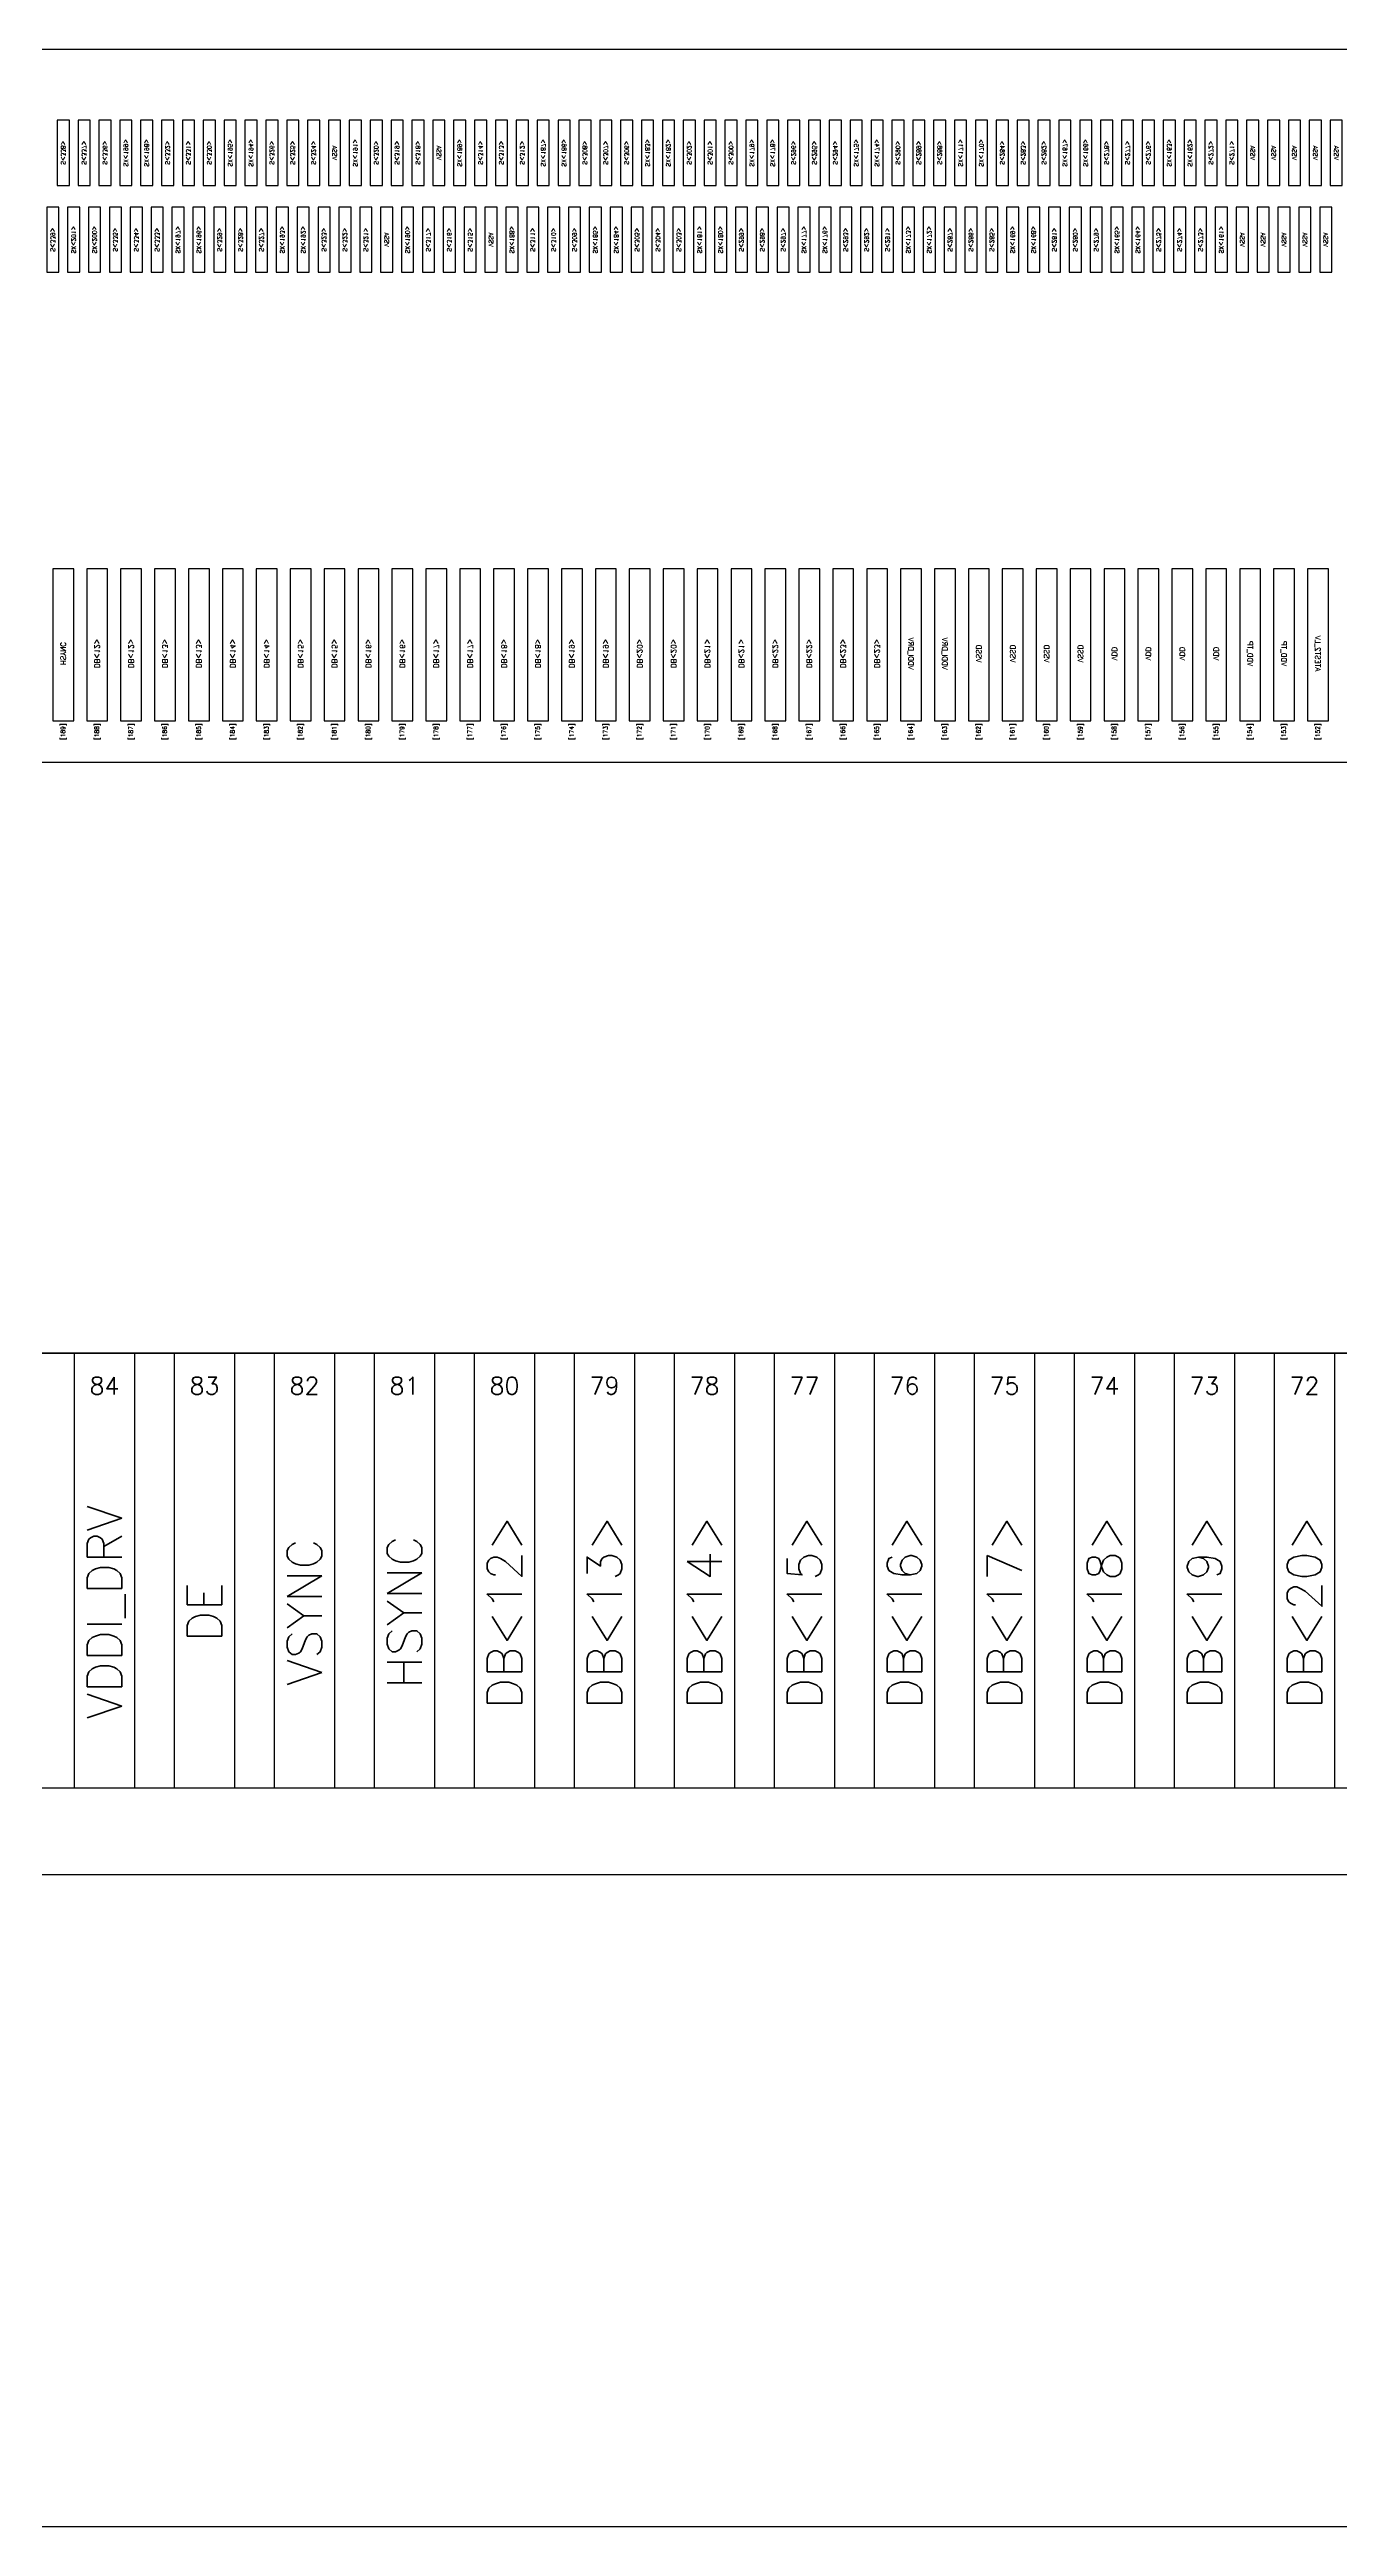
# Model space of a CAD drawing. Header units: millimetres. Extents: x 1862 to 2439, y 367 to 860.
# Drawn here: x 2062.83 to 2064.314, y 555.193 to 558.043 of the extents above; entities that cross this region are included whole.
import ezdxf
from ezdxf.enums import TextEntityAlignment as Align

# ---------------------------------------------------------------- set-up
doc = ezdxf.new("R2010")
doc.units = ezdxf.units.MM
doc.layers.add('FPC', color=7, linetype='Continuous')
doc.layers.add('标 注', color=3, linetype='Continuous')
doc.styles.get("Standard").update_dxf_attribs({"font": 'txt', "bigfont": 'gbcbig.shx'})

# ---------------------------------------------------------------- blocks, each defined once
blk = doc.blocks.new('LCD')
at = {"color": 6}
blk.add_line((7370.5424, -538.5852), (7424.3824, -538.5852), dxfattribs=at)
for points in [[(7384.9624, -537.3052), (7409.9624, -537.3052), (7409.9624, -536.4852), (7384.9624, -536.4852)], [(7402.5254, -536.6415), (7402.5394, -536.6415), (7402.5394, -536.5665), (7402.5254, -536.5665)], [(7402.5254, -536.6415), (7402.5394, -536.6415), (7402.5394, -536.5665), (7402.5254, -536.5665)], [(7402.5494, -536.6415), (7402.5634, -536.6415), (7402.5634, -536.5665), (7402.5494, -536.5665)], [(7402.5494, -536.6415), (7402.5634, -536.6415), (7402.5634, -536.5665), (7402.5494, -536.5665)], [(7402.5734, -536.6415), (7402.5874, -536.6415), (7402.5874, -536.5665), (7402.5734, -536.5665)], [(7402.5734, -536.6415), (7402.5874, -536.6415), (7402.5874, -536.5665), (7402.5734, -536.5665)], [(7402.5974, -536.6415), (7402.6114, -536.6415), (7402.6114, -536.5665), (7402.5974, -536.5665)], [(7402.5974, -536.6415), (7402.6114, -536.6415), (7402.6114, -536.5665), (7402.5974, -536.5665)], [(7402.6214, -536.6415), (7402.6354, -536.6415), (7402.6354, -536.5665), (7402.6214, -536.5665)], [(7402.6214, -536.6415), (7402.6354, -536.6415), (7402.6354, -536.5665), (7402.6214, -536.5665)], [(7402.6454, -536.6415), (7402.6594, -536.6415), (7402.6594, -536.5665), (7402.6454, -536.5665)], [(7402.6454, -536.6415), (7402.6594, -536.6415), (7402.6594, -536.5665), (7402.6454, -536.5665)], [(7402.6694, -536.6415), (7402.6834, -536.6415), (7402.6834, -536.5665), (7402.6694, -536.5665)], [(7402.6694, -536.6415), (7402.6834, -536.6415), (7402.6834, -536.5665), (7402.6694, -536.5665)], [(7402.6934, -536.6415), (7402.7074, -536.6415), (7402.7074, -536.5665), (7402.6934, -536.5665)], [(7402.6934, -536.6415), (7402.7074, -536.6415), (7402.7074, -536.5665), (7402.6934, -536.5665)], [(7402.7174, -536.6415), (7402.7314, -536.6415), (7402.7314, -536.5665), (7402.7174, -536.5665)], [(7402.7174, -536.6415), (7402.7314, -536.6415), (7402.7314, -536.5665), (7402.7174, -536.5665)], [(7402.7414, -536.6415), (7402.7554, -536.6415), (7402.7554, -536.5665), (7402.7414, -536.5665)], [(7402.7414, -536.6415), (7402.7554, -536.6415), (7402.7554, -536.5665), (7402.7414, -536.5665)], [(7402.7654, -536.6415), (7402.7794, -536.6415), (7402.7794, -536.5665), (7402.7654, -536.5665)], [(7402.7654, -536.6415), (7402.7794, -536.6415), (7402.7794, -536.5665), (7402.7654, -536.5665)], [(7402.7894, -536.6415), (7402.8034, -536.6415), (7402.8034, -536.5665), (7402.7894, -536.5665)], [(7402.7894, -536.6415), (7402.8034, -536.6415), (7402.8034, -536.5665), (7402.7894, -536.5665)], [(7402.8134, -536.6415), (7402.8274, -536.6415), (7402.8274, -536.5665), (7402.8134, -536.5665)], [(7402.8134, -536.6415), (7402.8274, -536.6415), (7402.8274, -536.5665), (7402.8134, -536.5665)], [(7402.8374, -536.6415), (7402.8514, -536.6415), (7402.8514, -536.5665), (7402.8374, -536.5665)], [(7402.8374, -536.6415), (7402.8514, -536.6415), (7402.8514, -536.5665), (7402.8374, -536.5665)], [(7402.8614, -536.6415), (7402.8754, -536.6415), (7402.8754, -536.5665), (7402.8614, -536.5665)], [(7402.8614, -536.6415), (7402.8754, -536.6415), (7402.8754, -536.5665), (7402.8614, -536.5665)], [(7402.8854, -536.6415), (7402.8994, -536.6415), (7402.8994, -536.5665), (7402.8854, -536.5665)], [(7402.8854, -536.6415), (7402.8994, -536.6415), (7402.8994, -536.5665), (7402.8854, -536.5665)], [(7402.9094, -536.6415), (7402.9234, -536.6415), (7402.9234, -536.5665), (7402.9094, -536.5665)], [(7402.9094, -536.6415), (7402.9234, -536.6415), (7402.9234, -536.5665), (7402.9094, -536.5665)], [(7402.9334, -536.6415), (7402.9474, -536.6415), (7402.9474, -536.5665), (7402.9334, -536.5665)], [(7402.9334, -536.6415), (7402.9474, -536.6415), (7402.9474, -536.5665), (7402.9334, -536.5665)], [(7402.9574, -536.6415), (7402.9714, -536.6415), (7402.9714, -536.5665), (7402.9574, -536.5665)], [(7402.9574, -536.6415), (7402.9714, -536.6415), (7402.9714, -536.5665), (7402.9574, -536.5665)], [(7402.9814, -536.6415), (7402.9954, -536.6415), (7402.9954, -536.5665), (7402.9814, -536.5665)], [(7402.9814, -536.6415), (7402.9954, -536.6415), (7402.9954, -536.5665), (7402.9814, -536.5665)], [(7403.0054, -536.6415), (7403.0194, -536.6415), (7403.0194, -536.5665), (7403.0054, -536.5665)], [(7403.0054, -536.6415), (7403.0194, -536.6415), (7403.0194, -536.5665), (7403.0054, -536.5665)], [(7403.0294, -536.6415), (7403.0434, -536.6415), (7403.0434, -536.5665), (7403.0294, -536.5665)], [(7403.0294, -536.6415), (7403.0434, -536.6415), (7403.0434, -536.5665), (7403.0294, -536.5665)], [(7403.0534, -536.6415), (7403.0674, -536.6415), (7403.0674, -536.5665), (7403.0534, -536.5665)], [(7403.0534, -536.6415), (7403.0674, -536.6415), (7403.0674, -536.5665), (7403.0534, -536.5665)], [(7403.0774, -536.6415), (7403.0914, -536.6415), (7403.0914, -536.5665), (7403.0774, -536.5665)], [(7403.0774, -536.6415), (7403.0914, -536.6415), (7403.0914, -536.5665), (7403.0774, -536.5665)], [(7403.1014, -536.6415), (7403.1154, -536.6415), (7403.1154, -536.5665), (7403.1014, -536.5665)], [(7403.1014, -536.6415), (7403.1154, -536.6415), (7403.1154, -536.5665), (7403.1014, -536.5665)], [(7403.1254, -536.6415), (7403.1394, -536.6415), (7403.1394, -536.5665), (7403.1254, -536.5665)], [(7403.1254, -536.6415), (7403.1394, -536.6415), (7403.1394, -536.5665), (7403.1254, -536.5665)], [(7403.1494, -536.6415), (7403.1634, -536.6415), (7403.1634, -536.5665), (7403.1494, -536.5665)], [(7403.1494, -536.6415), (7403.1634, -536.6415), (7403.1634, -536.5665), (7403.1494, -536.5665)], [(7403.1734, -536.6415), (7403.1874, -536.6415), (7403.1874, -536.5665), (7403.1734, -536.5665)], [(7403.1734, -536.6415), (7403.1874, -536.6415), (7403.1874, -536.5665), (7403.1734, -536.5665)], [(7403.1974, -536.6415), (7403.2114, -536.6415), (7403.2114, -536.5665), (7403.1974, -536.5665)], [(7403.1974, -536.6415), (7403.2114, -536.6415), (7403.2114, -536.5665), (7403.1974, -536.5665)], [(7403.2214, -536.6415), (7403.2354, -536.6415), (7403.2354, -536.5665), (7403.2214, -536.5665)], [(7403.2214, -536.6415), (7403.2354, -536.6415), (7403.2354, -536.5665), (7403.2214, -536.5665)], [(7403.2454, -536.6415), (7403.2594, -536.6415), (7403.2594, -536.5665), (7403.2454, -536.5665)], [(7403.2454, -536.6415), (7403.2594, -536.6415), (7403.2594, -536.5665), (7403.2454, -536.5665)], [(7403.2694, -536.6415), (7403.2834, -536.6415), (7403.2834, -536.5665), (7403.2694, -536.5665)], [(7403.2694, -536.6415), (7403.2834, -536.6415), (7403.2834, -536.5665), (7403.2694, -536.5665)], [(7403.2934, -536.6415), (7403.3074, -536.6415), (7403.3074, -536.5665), (7403.2934, -536.5665)], [(7403.2934, -536.6415), (7403.3074, -536.6415), (7403.3074, -536.5665), (7403.2934, -536.5665)], [(7403.3174, -536.6415), (7403.3314, -536.6415), (7403.3314, -536.5665), (7403.3174, -536.5665)], [(7403.3174, -536.6415), (7403.3314, -536.6415), (7403.3314, -536.5665), (7403.3174, -536.5665)], [(7403.3414, -536.6415), (7403.3554, -536.6415), (7403.3554, -536.5665), (7403.3414, -536.5665)], [(7403.3414, -536.6415), (7403.3554, -536.6415), (7403.3554, -536.5665), (7403.3414, -536.5665)], [(7403.3654, -536.6415), (7403.3794, -536.6415), (7403.3794, -536.5665), (7403.3654, -536.5665)], [(7403.3654, -536.6415), (7403.3794, -536.6415), (7403.3794, -536.5665), (7403.3654, -536.5665)], [(7403.3894, -536.6415), (7403.4034, -536.6415), (7403.4034, -536.5665), (7403.3894, -536.5665)], [(7403.3894, -536.6415), (7403.4034, -536.6415), (7403.4034, -536.5665), (7403.3894, -536.5665)], [(7403.4134, -536.6415), (7403.4274, -536.6415), (7403.4274, -536.5665), (7403.4134, -536.5665)], [(7403.4134, -536.6415), (7403.4274, -536.6415), (7403.4274, -536.5665), (7403.4134, -536.5665)], [(7403.4374, -536.6415), (7403.4514, -536.6415), (7403.4514, -536.5665), (7403.4374, -536.5665)], [(7403.4374, -536.6415), (7403.4514, -536.6415), (7403.4514, -536.5665), (7403.4374, -536.5665)], [(7403.4614, -536.6415), (7403.4754, -536.6415), (7403.4754, -536.5665), (7403.4614, -536.5665)], [(7403.4614, -536.6415), (7403.4754, -536.6415), (7403.4754, -536.5665), (7403.4614, -536.5665)], [(7403.4854, -536.6415), (7403.4994, -536.6415), (7403.4994, -536.5665), (7403.4854, -536.5665)], [(7403.4854, -536.6415), (7403.4994, -536.6415), (7403.4994, -536.5665), (7403.4854, -536.5665)], [(7403.5094, -536.6415), (7403.5234, -536.6415), (7403.5234, -536.5665), (7403.5094, -536.5665)], [(7403.5094, -536.6415), (7403.5234, -536.6415), (7403.5234, -536.5665), (7403.5094, -536.5665)], [(7403.5334, -536.6415), (7403.5474, -536.6415), (7403.5474, -536.5665), (7403.5334, -536.5665)], [(7403.5334, -536.6415), (7403.5474, -536.6415), (7403.5474, -536.5665), (7403.5334, -536.5665)], [(7403.5574, -536.6415), (7403.5714, -536.6415), (7403.5714, -536.5665), (7403.5574, -536.5665)], [(7403.5574, -536.6415), (7403.5714, -536.6415), (7403.5714, -536.5665), (7403.5574, -536.5665)], [(7403.5814, -536.6415), (7403.5954, -536.6415), (7403.5954, -536.5665), (7403.5814, -536.5665)], [(7403.5814, -536.6415), (7403.5954, -536.6415), (7403.5954, -536.5665), (7403.5814, -536.5665)], [(7403.6054, -536.6415), (7403.6194, -536.6415), (7403.6194, -536.5665), (7403.6054, -536.5665)], [(7403.6054, -536.6415), (7403.6194, -536.6415), (7403.6194, -536.5665), (7403.6054, -536.5665)], [(7403.6294, -536.6415), (7403.6434, -536.6415), (7403.6434, -536.5665), (7403.6294, -536.5665)], [(7403.6294, -536.6415), (7403.6434, -536.6415), (7403.6434, -536.5665), (7403.6294, -536.5665)], [(7403.6534, -536.6415), (7403.6674, -536.6415), (7403.6674, -536.5665), (7403.6534, -536.5665)], [(7403.6534, -536.6415), (7403.6674, -536.6415), (7403.6674, -536.5665), (7403.6534, -536.5665)], [(7403.6774, -536.6415), (7403.6914, -536.6415), (7403.6914, -536.5665), (7403.6774, -536.5665)], [(7403.6774, -536.6415), (7403.6914, -536.6415), (7403.6914, -536.5665), (7403.6774, -536.5665)], [(7403.7014, -536.6415), (7403.7154, -536.6415), (7403.7154, -536.5665), (7403.7014, -536.5665)], [(7403.7014, -536.6415), (7403.7154, -536.6415), (7403.7154, -536.5665), (7403.7014, -536.5665)], [(7403.7254, -536.6415), (7403.7394, -536.6415), (7403.7394, -536.5665), (7403.7254, -536.5665)], [(7403.7254, -536.6415), (7403.7394, -536.6415), (7403.7394, -536.5665), (7403.7254, -536.5665)], [(7403.7494, -536.6415), (7403.7634, -536.6415), (7403.7634, -536.5665), (7403.7494, -536.5665)], [(7403.7494, -536.6415), (7403.7634, -536.6415), (7403.7634, -536.5665), (7403.7494, -536.5665)], [(7403.7734, -536.6415), (7403.7874, -536.6415), (7403.7874, -536.5665), (7403.7734, -536.5665)], [(7403.7734, -536.6415), (7403.7874, -536.6415), (7403.7874, -536.5665), (7403.7734, -536.5665)], [(7403.7974, -536.6415), (7403.8114, -536.6415), (7403.8114, -536.5665), (7403.7974, -536.5665)], [(7403.7974, -536.6415), (7403.8114, -536.6415), (7403.8114, -536.5665), (7403.7974, -536.5665)], [(7403.8214, -536.6415), (7403.8354, -536.6415), (7403.8354, -536.5665), (7403.8214, -536.5665)], [(7403.8214, -536.6415), (7403.8354, -536.6415), (7403.8354, -536.5665), (7403.8214, -536.5665)], [(7403.8454, -536.6415), (7403.8594, -536.6415), (7403.8594, -536.5665), (7403.8454, -536.5665)], [(7403.8454, -536.6415), (7403.8594, -536.6415), (7403.8594, -536.5665), (7403.8454, -536.5665)], [(7403.8694, -536.6415), (7403.8834, -536.6415), (7403.8834, -536.5665), (7403.8694, -536.5665)], [(7403.8694, -536.6415), (7403.8834, -536.6415), (7403.8834, -536.5665), (7403.8694, -536.5665)], [(7403.8934, -536.6415), (7403.9074, -536.6415), (7403.9074, -536.5665), (7403.8934, -536.5665)], [(7403.8934, -536.6415), (7403.9074, -536.6415), (7403.9074, -536.5665), (7403.8934, -536.5665)], [(7403.9174, -536.6415), (7403.9314, -536.6415), (7403.9314, -536.5665), (7403.9174, -536.5665)], [(7403.9414, -536.6415), (7403.9554, -536.6415), (7403.9554, -536.5665), (7403.9414, -536.5665)], [(7403.9654, -536.6415), (7403.9794, -536.6415), (7403.9794, -536.5665), (7403.9654, -536.5665)], [(7403.9654, -536.6415), (7403.9794, -536.6415), (7403.9794, -536.5665), (7403.9654, -536.5665)], [(7403.9894, -536.6415), (7404.0034, -536.6415), (7404.0034, -536.5665), (7403.9894, -536.5665)], [(7402.5134, -536.7415), (7402.5274, -536.7415), (7402.5274, -536.6665), (7402.5134, -536.6665)], [(7402.5134, -536.7415), (7402.5274, -536.7415), (7402.5274, -536.6665), (7402.5134, -536.6665)], [(7402.5374, -536.7415), (7402.5514, -536.7415), (7402.5514, -536.6665), (7402.5374, -536.6665)], [(7402.5374, -536.7415), (7402.5514, -536.7415), (7402.5514, -536.6665), (7402.5374, -536.6665)], [(7402.5614, -536.7415), (7402.5754, -536.7415), (7402.5754, -536.6665), (7402.5614, -536.6665)], [(7402.5614, -536.7415), (7402.5754, -536.7415), (7402.5754, -536.6665), (7402.5614, -536.6665)], [(7402.5854, -536.7415), (7402.5994, -536.7415), (7402.5994, -536.6665), (7402.5854, -536.6665)], [(7402.5854, -536.7415), (7402.5994, -536.7415), (7402.5994, -536.6665), (7402.5854, -536.6665)], [(7402.6094, -536.7415), (7402.6234, -536.7415), (7402.6234, -536.6665), (7402.6094, -536.6665)], [(7402.6094, -536.7415), (7402.6234, -536.7415), (7402.6234, -536.6665), (7402.6094, -536.6665)], [(7402.6334, -536.7415), (7402.6474, -536.7415), (7402.6474, -536.6665), (7402.6334, -536.6665)], [(7402.6334, -536.7415), (7402.6474, -536.7415), (7402.6474, -536.6665), (7402.6334, -536.6665)], [(7402.6574, -536.7415), (7402.6714, -536.7415), (7402.6714, -536.6665), (7402.6574, -536.6665)], [(7402.6574, -536.7415), (7402.6714, -536.7415), (7402.6714, -536.6665), (7402.6574, -536.6665)], [(7402.6814, -536.7415), (7402.6954, -536.7415), (7402.6954, -536.6665), (7402.6814, -536.6665)], [(7402.6814, -536.7415), (7402.6954, -536.7415), (7402.6954, -536.6665), (7402.6814, -536.6665)], [(7402.7054, -536.7415), (7402.7194, -536.7415), (7402.7194, -536.6665), (7402.7054, -536.6665)], [(7402.7054, -536.7415), (7402.7194, -536.7415), (7402.7194, -536.6665), (7402.7054, -536.6665)], [(7402.7294, -536.7415), (7402.7434, -536.7415), (7402.7434, -536.6665), (7402.7294, -536.6665)], [(7402.7294, -536.7415), (7402.7434, -536.7415), (7402.7434, -536.6665), (7402.7294, -536.6665)], [(7402.7534, -536.7415), (7402.7674, -536.7415), (7402.7674, -536.6665), (7402.7534, -536.6665)], [(7402.7534, -536.7415), (7402.7674, -536.7415), (7402.7674, -536.6665), (7402.7534, -536.6665)], [(7402.7774, -536.7415), (7402.7914, -536.7415), (7402.7914, -536.6665), (7402.7774, -536.6665)], [(7402.7774, -536.7415), (7402.7914, -536.7415), (7402.7914, -536.6665), (7402.7774, -536.6665)], [(7402.8014, -536.7415), (7402.8154, -536.7415), (7402.8154, -536.6665), (7402.8014, -536.6665)], [(7402.8014, -536.7415), (7402.8154, -536.7415), (7402.8154, -536.6665), (7402.8014, -536.6665)], [(7402.8254, -536.7415), (7402.8394, -536.7415), (7402.8394, -536.6665), (7402.8254, -536.6665)], [(7402.8254, -536.7415), (7402.8394, -536.7415), (7402.8394, -536.6665), (7402.8254, -536.6665)], [(7402.8494, -536.7415), (7402.8634, -536.7415), (7402.8634, -536.6665), (7402.8494, -536.6665)], [(7402.8494, -536.7415), (7402.8634, -536.7415), (7402.8634, -536.6665), (7402.8494, -536.6665)], [(7402.8734, -536.7415), (7402.8874, -536.7415), (7402.8874, -536.6665), (7402.8734, -536.6665)], [(7402.8734, -536.7415), (7402.8874, -536.7415), (7402.8874, -536.6665), (7402.8734, -536.6665)], [(7402.8974, -536.7415), (7402.9114, -536.7415), (7402.9114, -536.6665), (7402.8974, -536.6665)], [(7402.8974, -536.7415), (7402.9114, -536.7415), (7402.9114, -536.6665), (7402.8974, -536.6665)], [(7402.9214, -536.7415), (7402.9354, -536.7415), (7402.9354, -536.6665), (7402.9214, -536.6665)], [(7402.9214, -536.7415), (7402.9354, -536.7415), (7402.9354, -536.6665), (7402.9214, -536.6665)], [(7402.9454, -536.7415), (7402.9594, -536.7415), (7402.9594, -536.6665), (7402.9454, -536.6665)], [(7402.9454, -536.7415), (7402.9594, -536.7415), (7402.9594, -536.6665), (7402.9454, -536.6665)], [(7402.9694, -536.7415), (7402.9834, -536.7415), (7402.9834, -536.6665), (7402.9694, -536.6665)], [(7402.9694, -536.7415), (7402.9834, -536.7415), (7402.9834, -536.6665), (7402.9694, -536.6665)], [(7402.9934, -536.7415), (7403.0074, -536.7415), (7403.0074, -536.6665), (7402.9934, -536.6665)], [(7402.9934, -536.7415), (7403.0074, -536.7415), (7403.0074, -536.6665), (7402.9934, -536.6665)], [(7403.0174, -536.7415), (7403.0314, -536.7415), (7403.0314, -536.6665), (7403.0174, -536.6665)], [(7403.0174, -536.7415), (7403.0314, -536.7415), (7403.0314, -536.6665), (7403.0174, -536.6665)], [(7403.0414, -536.7415), (7403.0554, -536.7415), (7403.0554, -536.6665), (7403.0414, -536.6665)], [(7403.0414, -536.7415), (7403.0554, -536.7415), (7403.0554, -536.6665), (7403.0414, -536.6665)], [(7403.0654, -536.7415), (7403.0794, -536.7415), (7403.0794, -536.6665), (7403.0654, -536.6665)], [(7403.0654, -536.7415), (7403.0794, -536.7415), (7403.0794, -536.6665), (7403.0654, -536.6665)], [(7403.0894, -536.7415), (7403.1034, -536.7415), (7403.1034, -536.6665), (7403.0894, -536.6665)], [(7403.0894, -536.7415), (7403.1034, -536.7415), (7403.1034, -536.6665), (7403.0894, -536.6665)], [(7403.1134, -536.7415), (7403.1274, -536.7415), (7403.1274, -536.6665), (7403.1134, -536.6665)], [(7403.1134, -536.7415), (7403.1274, -536.7415), (7403.1274, -536.6665), (7403.1134, -536.6665)], [(7403.1374, -536.7415), (7403.1514, -536.7415), (7403.1514, -536.6665), (7403.1374, -536.6665)], [(7403.1374, -536.7415), (7403.1514, -536.7415), (7403.1514, -536.6665), (7403.1374, -536.6665)], [(7403.1614, -536.7415), (7403.1754, -536.7415), (7403.1754, -536.6665), (7403.1614, -536.6665)], [(7403.1614, -536.7415), (7403.1754, -536.7415), (7403.1754, -536.6665), (7403.1614, -536.6665)], [(7403.1854, -536.7415), (7403.1994, -536.7415), (7403.1994, -536.6665), (7403.1854, -536.6665)], [(7403.1854, -536.7415), (7403.1994, -536.7415), (7403.1994, -536.6665), (7403.1854, -536.6665)], [(7403.2094, -536.7415), (7403.2234, -536.7415), (7403.2234, -536.6665), (7403.2094, -536.6665)], [(7403.2094, -536.7415), (7403.2234, -536.7415), (7403.2234, -536.6665), (7403.2094, -536.6665)], [(7403.2334, -536.7415), (7403.2474, -536.7415), (7403.2474, -536.6665), (7403.2334, -536.6665)], [(7403.2334, -536.7415), (7403.2474, -536.7415), (7403.2474, -536.6665), (7403.2334, -536.6665)], [(7403.2574, -536.7415), (7403.2714, -536.7415), (7403.2714, -536.6665), (7403.2574, -536.6665)], [(7403.2574, -536.7415), (7403.2714, -536.7415), (7403.2714, -536.6665), (7403.2574, -536.6665)], [(7403.2814, -536.7415), (7403.2954, -536.7415), (7403.2954, -536.6665), (7403.2814, -536.6665)], [(7403.2814, -536.7415), (7403.2954, -536.7415), (7403.2954, -536.6665), (7403.2814, -536.6665)], [(7403.3054, -536.7415), (7403.3194, -536.7415), (7403.3194, -536.6665), (7403.3054, -536.6665)], [(7403.3054, -536.7415), (7403.3194, -536.7415), (7403.3194, -536.6665), (7403.3054, -536.6665)], [(7403.3294, -536.7415), (7403.3434, -536.7415), (7403.3434, -536.6665), (7403.3294, -536.6665)], [(7403.3294, -536.7415), (7403.3434, -536.7415), (7403.3434, -536.6665), (7403.3294, -536.6665)], [(7403.3534, -536.7415), (7403.3674, -536.7415), (7403.3674, -536.6665), (7403.3534, -536.6665)], [(7403.3534, -536.7415), (7403.3674, -536.7415), (7403.3674, -536.6665), (7403.3534, -536.6665)], [(7403.3774, -536.7415), (7403.3914, -536.7415), (7403.3914, -536.6665), (7403.3774, -536.6665)], [(7403.3774, -536.7415), (7403.3914, -536.7415), (7403.3914, -536.6665), (7403.3774, -536.6665)], [(7403.4014, -536.7415), (7403.4154, -536.7415), (7403.4154, -536.6665), (7403.4014, -536.6665)], [(7403.4014, -536.7415), (7403.4154, -536.7415), (7403.4154, -536.6665), (7403.4014, -536.6665)], [(7403.4254, -536.7415), (7403.4394, -536.7415), (7403.4394, -536.6665), (7403.4254, -536.6665)], [(7403.4254, -536.7415), (7403.4394, -536.7415), (7403.4394, -536.6665), (7403.4254, -536.6665)], [(7403.4494, -536.7415), (7403.4634, -536.7415), (7403.4634, -536.6665), (7403.4494, -536.6665)], [(7403.4494, -536.7415), (7403.4634, -536.7415), (7403.4634, -536.6665), (7403.4494, -536.6665)], [(7403.4734, -536.7415), (7403.4874, -536.7415), (7403.4874, -536.6665), (7403.4734, -536.6665)], [(7403.4734, -536.7415), (7403.4874, -536.7415), (7403.4874, -536.6665), (7403.4734, -536.6665)], [(7403.4974, -536.7415), (7403.5114, -536.7415), (7403.5114, -536.6665), (7403.4974, -536.6665)], [(7403.4974, -536.7415), (7403.5114, -536.7415), (7403.5114, -536.6665), (7403.4974, -536.6665)], [(7403.5214, -536.7415), (7403.5354, -536.7415), (7403.5354, -536.6665), (7403.5214, -536.6665)], [(7403.5214, -536.7415), (7403.5354, -536.7415), (7403.5354, -536.6665), (7403.5214, -536.6665)], [(7403.5454, -536.7415), (7403.5594, -536.7415), (7403.5594, -536.6665), (7403.5454, -536.6665)], [(7403.5454, -536.7415), (7403.5594, -536.7415), (7403.5594, -536.6665), (7403.5454, -536.6665)], [(7403.5694, -536.7415), (7403.5834, -536.7415), (7403.5834, -536.6665), (7403.5694, -536.6665)], [(7403.5694, -536.7415), (7403.5834, -536.7415), (7403.5834, -536.6665), (7403.5694, -536.6665)], [(7403.5934, -536.7415), (7403.6074, -536.7415), (7403.6074, -536.6665), (7403.5934, -536.6665)], [(7403.5934, -536.7415), (7403.6074, -536.7415), (7403.6074, -536.6665), (7403.5934, -536.6665)], [(7403.6174, -536.7415), (7403.6314, -536.7415), (7403.6314, -536.6665), (7403.6174, -536.6665)], [(7403.6174, -536.7415), (7403.6314, -536.7415), (7403.6314, -536.6665), (7403.6174, -536.6665)], [(7403.6414, -536.7415), (7403.6554, -536.7415), (7403.6554, -536.6665), (7403.6414, -536.6665)], [(7403.6414, -536.7415), (7403.6554, -536.7415), (7403.6554, -536.6665), (7403.6414, -536.6665)], [(7403.6654, -536.7415), (7403.6794, -536.7415), (7403.6794, -536.6665), (7403.6654, -536.6665)], [(7403.6654, -536.7415), (7403.6794, -536.7415), (7403.6794, -536.6665), (7403.6654, -536.6665)], [(7403.6894, -536.7415), (7403.7034, -536.7415), (7403.7034, -536.6665), (7403.6894, -536.6665)], [(7403.6894, -536.7415), (7403.7034, -536.7415), (7403.7034, -536.6665), (7403.6894, -536.6665)], [(7403.7134, -536.7415), (7403.7274, -536.7415), (7403.7274, -536.6665), (7403.7134, -536.6665)], [(7403.7134, -536.7415), (7403.7274, -536.7415), (7403.7274, -536.6665), (7403.7134, -536.6665)], [(7403.7374, -536.7415), (7403.7514, -536.7415), (7403.7514, -536.6665), (7403.7374, -536.6665)], [(7403.7374, -536.7415), (7403.7514, -536.7415), (7403.7514, -536.6665), (7403.7374, -536.6665)], [(7403.7614, -536.7415), (7403.7754, -536.7415), (7403.7754, -536.6665), (7403.7614, -536.6665)], [(7403.7614, -536.7415), (7403.7754, -536.7415), (7403.7754, -536.6665), (7403.7614, -536.6665)], [(7403.7854, -536.7415), (7403.7994, -536.7415), (7403.7994, -536.6665), (7403.7854, -536.6665)], [(7403.7854, -536.7415), (7403.7994, -536.7415), (7403.7994, -536.6665), (7403.7854, -536.6665)], [(7403.8094, -536.7415), (7403.8234, -536.7415), (7403.8234, -536.6665), (7403.8094, -536.6665)], [(7403.8094, -536.7415), (7403.8234, -536.7415), (7403.8234, -536.6665), (7403.8094, -536.6665)], [(7403.8334, -536.7415), (7403.8474, -536.7415), (7403.8474, -536.6665), (7403.8334, -536.6665)], [(7403.8334, -536.7415), (7403.8474, -536.7415), (7403.8474, -536.6665), (7403.8334, -536.6665)], [(7403.8574, -536.7415), (7403.8714, -536.7415), (7403.8714, -536.6665), (7403.8574, -536.6665)], [(7403.8574, -536.7415), (7403.8714, -536.7415), (7403.8714, -536.6665), (7403.8574, -536.6665)], [(7403.8814, -536.7415), (7403.8954, -536.7415), (7403.8954, -536.6665), (7403.8814, -536.6665)], [(7403.8814, -536.7415), (7403.8954, -536.7415), (7403.8954, -536.6665), (7403.8814, -536.6665)], [(7403.9054, -536.7415), (7403.9194, -536.7415), (7403.9194, -536.6665), (7403.9054, -536.6665)], [(7403.9294, -536.7415), (7403.9434, -536.7415), (7403.9434, -536.6665), (7403.9294, -536.6665)], [(7403.9534, -536.7415), (7403.9674, -536.7415), (7403.9674, -536.6665), (7403.9534, -536.6665)], [(7403.9534, -536.7415), (7403.9674, -536.7415), (7403.9674, -536.6665), (7403.9534, -536.6665)], [(7403.9774, -536.7415), (7403.9914, -536.7415), (7403.9914, -536.6665), (7403.9774, -536.6665)], [(7402.5204, -537.2577), (7402.5444, -537.2577), (7402.5444, -537.0827), (7402.5204, -537.0827)], [(7402.5204, -537.2577), (7402.5444, -537.2577), (7402.5444, -537.0827), (7402.5204, -537.0827)], [(7402.5594, -537.2577), (7402.5834, -537.2577), (7402.5834, -537.0827), (7402.5594, -537.0827)], [(7402.5594, -537.2577), (7402.5834, -537.2577), (7402.5834, -537.0827), (7402.5594, -537.0827)], [(7402.5984, -537.2577), (7402.6224, -537.2577), (7402.6224, -537.0827), (7402.5984, -537.0827)], [(7402.5984, -537.2577), (7402.6224, -537.2577), (7402.6224, -537.0827), (7402.5984, -537.0827)], [(7402.6374, -537.2577), (7402.6614, -537.2577), (7402.6614, -537.0827), (7402.6374, -537.0827)], [(7402.6374, -537.2577), (7402.6614, -537.2577), (7402.6614, -537.0827), (7402.6374, -537.0827)], [(7402.6764, -537.2577), (7402.7004, -537.2577), (7402.7004, -537.0827), (7402.6764, -537.0827)], [(7402.6764, -537.2577), (7402.7004, -537.2577), (7402.7004, -537.0827), (7402.6764, -537.0827)], [(7402.7154, -537.2577), (7402.7394, -537.2577), (7402.7394, -537.0827), (7402.7154, -537.0827)], [(7402.7154, -537.2577), (7402.7394, -537.2577), (7402.7394, -537.0827), (7402.7154, -537.0827)], [(7402.7544, -537.2577), (7402.7784, -537.2577), (7402.7784, -537.0827), (7402.7544, -537.0827)], [(7402.7544, -537.2577), (7402.7784, -537.2577), (7402.7784, -537.0827), (7402.7544, -537.0827)], [(7402.7934, -537.2577), (7402.8174, -537.2577), (7402.8174, -537.0827), (7402.7934, -537.0827)], [(7402.7934, -537.2577), (7402.8174, -537.2577), (7402.8174, -537.0827), (7402.7934, -537.0827)], [(7402.8324, -537.2577), (7402.8564, -537.2577), (7402.8564, -537.0827), (7402.8324, -537.0827)], [(7402.8324, -537.2577), (7402.8564, -537.2577), (7402.8564, -537.0827), (7402.8324, -537.0827)], [(7402.8714, -537.2577), (7402.8954, -537.2577), (7402.8954, -537.0827), (7402.8714, -537.0827)], [(7402.8714, -537.2577), (7402.8954, -537.2577), (7402.8954, -537.0827), (7402.8714, -537.0827)], [(7402.9104, -537.2577), (7402.9344, -537.2577), (7402.9344, -537.0827), (7402.9104, -537.0827)], [(7402.9104, -537.2577), (7402.9344, -537.2577), (7402.9344, -537.0827), (7402.9104, -537.0827)], [(7402.9494, -537.2577), (7402.9734, -537.2577), (7402.9734, -537.0827), (7402.9494, -537.0827)], [(7402.9494, -537.2577), (7402.9734, -537.2577), (7402.9734, -537.0827), (7402.9494, -537.0827)], [(7402.9884, -537.2577), (7403.0124, -537.2577), (7403.0124, -537.0827), (7402.9884, -537.0827)], [(7402.9884, -537.2577), (7403.0124, -537.2577), (7403.0124, -537.0827), (7402.9884, -537.0827)], [(7403.0274, -537.2577), (7403.0514, -537.2577), (7403.0514, -537.0827), (7403.0274, -537.0827)], [(7403.0274, -537.2577), (7403.0514, -537.2577), (7403.0514, -537.0827), (7403.0274, -537.0827)], [(7403.0664, -537.2577), (7403.0904, -537.2577), (7403.0904, -537.0827), (7403.0664, -537.0827)], [(7403.0664, -537.2577), (7403.0904, -537.2577), (7403.0904, -537.0827), (7403.0664, -537.0827)], [(7403.1054, -537.2577), (7403.1294, -537.2577), (7403.1294, -537.0827), (7403.1054, -537.0827)], [(7403.1054, -537.2577), (7403.1294, -537.2577), (7403.1294, -537.0827), (7403.1054, -537.0827)], [(7403.1444, -537.2577), (7403.1684, -537.2577), (7403.1684, -537.0827), (7403.1444, -537.0827)], [(7403.1444, -537.2577), (7403.1684, -537.2577), (7403.1684, -537.0827), (7403.1444, -537.0827)], [(7403.1834, -537.2577), (7403.2074, -537.2577), (7403.2074, -537.0827), (7403.1834, -537.0827)], [(7403.1834, -537.2577), (7403.2074, -537.2577), (7403.2074, -537.0827), (7403.1834, -537.0827)], [(7403.2224, -537.2577), (7403.2464, -537.2577), (7403.2464, -537.0827), (7403.2224, -537.0827)], [(7403.2224, -537.2577), (7403.2464, -537.2577), (7403.2464, -537.0827), (7403.2224, -537.0827)], [(7403.2614, -537.2577), (7403.2854, -537.2577), (7403.2854, -537.0827), (7403.2614, -537.0827)], [(7403.2614, -537.2577), (7403.2854, -537.2577), (7403.2854, -537.0827), (7403.2614, -537.0827)], [(7403.3004, -537.2577), (7403.3244, -537.2577), (7403.3244, -537.0827), (7403.3004, -537.0827)], [(7403.3004, -537.2577), (7403.3244, -537.2577), (7403.3244, -537.0827), (7403.3004, -537.0827)], [(7403.3394, -537.2577), (7403.3634, -537.2577), (7403.3634, -537.0827), (7403.3394, -537.0827)], [(7403.3394, -537.2577), (7403.3634, -537.2577), (7403.3634, -537.0827), (7403.3394, -537.0827)], [(7403.3784, -537.2577), (7403.4024, -537.2577), (7403.4024, -537.0827), (7403.3784, -537.0827)], [(7403.3784, -537.2577), (7403.4024, -537.2577), (7403.4024, -537.0827), (7403.3784, -537.0827)], [(7403.4174, -537.2577), (7403.4414, -537.2577), (7403.4414, -537.0827), (7403.4174, -537.0827)], [(7403.4174, -537.2577), (7403.4414, -537.2577), (7403.4414, -537.0827), (7403.4174, -537.0827)], [(7403.4564, -537.2577), (7403.4804, -537.2577), (7403.4804, -537.0827), (7403.4564, -537.0827)], [(7403.4564, -537.2577), (7403.4804, -537.2577), (7403.4804, -537.0827), (7403.4564, -537.0827)], [(7403.4954, -537.2577), (7403.5194, -537.2577), (7403.5194, -537.0827), (7403.4954, -537.0827)], [(7403.4954, -537.2577), (7403.5194, -537.2577), (7403.5194, -537.0827), (7403.4954, -537.0827)], [(7403.5344, -537.2577), (7403.5584, -537.2577), (7403.5584, -537.0827), (7403.5344, -537.0827)], [(7403.5344, -537.2577), (7403.5584, -537.2577), (7403.5584, -537.0827), (7403.5344, -537.0827)], [(7403.5734, -537.2577), (7403.5974, -537.2577), (7403.5974, -537.0827), (7403.5734, -537.0827)], [(7403.5734, -537.2577), (7403.5974, -537.2577), (7403.5974, -537.0827), (7403.5734, -537.0827)], [(7403.6124, -537.2577), (7403.6364, -537.2577), (7403.6364, -537.0827), (7403.6124, -537.0827)], [(7403.6124, -537.2577), (7403.6364, -537.2577), (7403.6364, -537.0827), (7403.6124, -537.0827)], [(7403.6514, -537.2577), (7403.6754, -537.2577), (7403.6754, -537.0827), (7403.6514, -537.0827)], [(7403.6514, -537.2577), (7403.6754, -537.2577), (7403.6754, -537.0827), (7403.6514, -537.0827)], [(7403.6904, -537.2577), (7403.7144, -537.2577), (7403.7144, -537.0827), (7403.6904, -537.0827)], [(7403.6904, -537.2577), (7403.7144, -537.2577), (7403.7144, -537.0827), (7403.6904, -537.0827)], [(7403.7294, -537.2577), (7403.7534, -537.2577), (7403.7534, -537.0827), (7403.7294, -537.0827)], [(7403.7294, -537.2577), (7403.7534, -537.2577), (7403.7534, -537.0827), (7403.7294, -537.0827)], [(7403.7684, -537.2577), (7403.7924, -537.2577), (7403.7924, -537.0827), (7403.7684, -537.0827)], [(7403.7684, -537.2577), (7403.7924, -537.2577), (7403.7924, -537.0827), (7403.7684, -537.0827)], [(7403.8074, -537.2577), (7403.8314, -537.2577), (7403.8314, -537.0827), (7403.8074, -537.0827)], [(7403.8074, -537.2577), (7403.8314, -537.2577), (7403.8314, -537.0827), (7403.8074, -537.0827)], [(7403.8464, -537.2577), (7403.8704, -537.2577), (7403.8704, -537.0827), (7403.8464, -537.0827)], [(7403.8464, -537.2577), (7403.8704, -537.2577), (7403.8704, -537.0827), (7403.8464, -537.0827)], [(7403.8854, -537.2577), (7403.9094, -537.2577), (7403.9094, -537.0827), (7403.8854, -537.0827)], [(7403.8854, -537.2577), (7403.9094, -537.2577), (7403.9094, -537.0827), (7403.8854, -537.0827)], [(7403.9244, -537.2577), (7403.9484, -537.2577), (7403.9484, -537.0827), (7403.9244, -537.0827)], [(7403.9244, -537.2577), (7403.9484, -537.2577), (7403.9484, -537.0827), (7403.9244, -537.0827)], [(7403.9634, -537.2577), (7403.9874, -537.2577), (7403.9874, -537.0827), (7403.9634, -537.0827)], [(7403.9634, -537.2577), (7403.9874, -537.2577), (7403.9874, -537.0827), (7403.9634, -537.0827)], [(7382.0249, -538.4852), (7412.8999, -538.4852), (7412.8999, -537.9852), (7382.0249, -537.9852)], [(7402.5449, -538.4852), (7402.6149, -538.4852), (7402.6149, -537.9852), (7402.5449, -537.9852)], [(7402.6599, -538.4852), (7402.7299, -538.4852), (7402.7299, -537.9852), (7402.6599, -537.9852)], [(7402.7749, -538.4852), (7402.8449, -538.4852), (7402.8449, -537.9852), (7402.7749, -537.9852)], [(7402.8899, -538.4852), (7402.9599, -538.4852), (7402.9599, -537.9852), (7402.8899, -537.9852)], [(7403.0049, -538.4852), (7403.0749, -538.4852), (7403.0749, -537.9852), (7403.0049, -537.9852)], [(7403.1199, -538.4852), (7403.1899, -538.4852), (7403.1899, -537.9852), (7403.1199, -537.9852)], [(7403.2349, -538.4852), (7403.3049, -538.4852), (7403.3049, -537.9852), (7403.2349, -537.9852)], [(7403.3499, -538.4852), (7403.4199, -538.4852), (7403.4199, -537.9852), (7403.3499, -537.9852)], [(7403.4649, -538.4852), (7403.5349, -538.4852), (7403.5349, -537.9852), (7403.4649, -537.9852)], [(7403.5799, -538.4852), (7403.6499, -538.4852), (7403.6499, -537.9852), (7403.5799, -537.9852)], [(7403.6949, -538.4852), (7403.7649, -538.4852), (7403.7649, -537.9852), (7403.6949, -537.9852)], [(7403.8099, -538.4852), (7403.8799, -538.4852), (7403.8799, -537.9852), (7403.8099, -537.9852)], [(7403.9249, -538.4852), (7403.9949, -538.4852), (7403.9949, -537.9852), (7403.9249, -537.9852)]]:
    blk.add_lwpolyline(points, close=True, dxfattribs=at)
at = {"color": 6, "text_generation_flag": 4}
for s, height, p in [('S<338>', 0.005, (7402.5324, -536.604)), ('S<337>', 0.005, (7402.5564, -536.604)), ('S<336>', 0.005, (7402.5804, -536.604)), ('SX<199>', 0.005, (7402.6044, -536.604)), ('SX<198>', 0.005, (7402.6284, -536.604)), ('S<332>', 0.005, (7402.6524, -536.604)), ('S<331>', 0.005, (7402.6764, -536.604)), ('S<330>', 0.005, (7402.7004, -536.604)), ('SX<195>', 0.005, (7402.7244, -536.604)), ('SX<194>', 0.005, (7402.7484, -536.604)), ('S<326>', 0.005, (7402.7724, -536.604)), ('S<325>', 0.005, (7402.7964, -536.604)), ('S<324>', 0.005, (7402.8204, -536.604)), ('VSSA', 0.005, (7402.8444, -536.604)), ('SX<191>', 0.005, (7402.8684, -536.604)), ('S<320>', 0.005, (7402.8924, -536.604)), ('S<319>', 0.005, (7402.9164, -536.604)), ('S<318>', 0.005, (7402.9404, -536.604)), ('VSSA', 0.005, (7402.9644, -536.604)), ('SX<189>', 0.005, (7402.9884, -536.604)), ('S<314>', 0.005, (7403.0124, -536.604)), ('S<313>', 0.005, (7403.0364, -536.604)), ('S<312>', 0.005, (7403.0604, -536.604)), ('SX<187>', 0.005, (7403.0844, -536.604)), ('SX<186>', 0.005, (7403.1084, -536.604)), ('S<308>', 0.005, (7403.1324, -536.604)), ('S<307>', 0.005, (7403.1564, -536.604)), ('S<306>', 0.005, (7403.1804, -536.604)), ('SX<183>', 0.005, (7403.2044, -536.604)), ('SX<182>', 0.005, (7403.2284, -536.604)), ('S<302>', 0.005, (7403.2524, -536.604)), ('S<301>', 0.005, (7403.2764, -536.604)), ('S<300>', 0.005, (7403.3004, -536.604)), ('SX<179>', 0.005, (7403.3244, -536.604)), ('SX<178>', 0.005, (7403.3484, -536.604)), ('S<296>', 0.005, (7403.3724, -536.604)), ('S<295>', 0.005, (7403.3964, -536.604)), ('S<294>', 0.005, (7403.4204, -536.604)), ('SX<175>', 0.005, (7403.4444, -536.604)), ('SX<174>', 0.005, (7403.4684, -536.604)), ('S<290>', 0.005, (7403.4924, -536.604)), ('S<289>', 0.005, (7403.5164, -536.604)), ('S<288>', 0.005, (7403.5404, -536.604)), ('SX<171>', 0.005, (7403.5644, -536.604)), ('SX<170>', 0.005, (7403.5884, -536.604)), ('S<284>', 0.005, (7403.6124, -536.604)), ('S<283>', 0.005, (7403.6364, -536.604)), ('S<282>', 0.005, (7403.6604, -536.604)), ('SX<167>', 0.005, (7403.6844, -536.604)), ('SX<166>', 0.005, (7403.7084, -536.604)), ('S<278>', 0.005, (7403.7324, -536.604)), ('S<277>', 0.005, (7403.7564, -536.604)), ('S<276>', 0.005, (7403.7804, -536.604)), ('SX<163>', 0.005, (7403.8044, -536.604)), ('SX<162>', 0.005, (7403.8284, -536.604)), ('S<272>', 0.005, (7403.8524, -536.604)), ('S<271>', 0.005, (7403.8764, -536.604)), ('VSSA', 0.005, (7403.9004, -536.604)), ('VSSA', 0.005, (7403.9244, -536.604)), ('VSSA', 0.005, (7403.9484, -536.604)), ('VSSA', 0.005, (7403.9724, -536.604)), ('VSSA', 0.005, (7403.9964, -536.604)), ('S<339>', 0.005, (7402.5204, -536.704)), ('SX<201>', 0.005, (7402.5444, -536.704)), ('SX<200>', 0.005, (7402.5684, -536.704)), ('S<335>', 0.005, (7402.5924, -536.704)), ('S<334>', 0.005, (7402.6164, -536.704)), ('S<333>', 0.005, (7402.6404, -536.704)), ('SX<197>', 0.005, (7402.6644, -536.704)), ('SX<196>', 0.005, (7402.6884, -536.704)), ('S<329>', 0.005, (7402.7124, -536.704)), ('S<328>', 0.005, (7402.7364, -536.704)), ('S<327>', 0.005, (7402.7604, -536.704)), ('SX<193>', 0.005, (7402.7844, -536.704)), ('SX<192>', 0.005, (7402.8084, -536.704)), ('S<323>', 0.005, (7402.8324, -536.704)), ('S<322>', 0.005, (7402.8564, -536.704)), ('S<321>', 0.005, (7402.8804, -536.704)), ('VSSA', 0.005, (7402.9044, -536.704)), ('SX<190>', 0.005, (7402.9284, -536.704)), ('S<317>', 0.005, (7402.9524, -536.704)), ('S<316>', 0.005, (7402.9764, -536.704)), ('S<315>', 0.005, (7403.0004, -536.704)), ('VSSA', 0.005, (7403.0244, -536.704)), ('SX<188>', 0.005, (7403.0484, -536.704)), ('S<311>', 0.005, (7403.0724, -536.704)), ('S<310>', 0.005, (7403.0964, -536.704)), ('S<309>', 0.005, (7403.1204, -536.704)), ('SX<185>', 0.005, (7403.1444, -536.704)), ('SX<184>', 0.005, (7403.1684, -536.704)), ('S<305>', 0.005, (7403.1924, -536.704)), ('S<304>', 0.005, (7403.2164, -536.704)), ('S<303>', 0.005, (7403.2404, -536.704)), ('SX<181>', 0.005, (7403.2644, -536.704)), ('SX<180>', 0.005, (7403.2884, -536.704)), ('S<299>', 0.005, (7403.3124, -536.704)), ('S<298>', 0.005, (7403.3364, -536.704)), ('S<297>', 0.005, (7403.3604, -536.704)), ('SX<177>', 0.005, (7403.3844, -536.704)), ('SX<176>', 0.005, (7403.4084, -536.704)), ('S<293>', 0.005, (7403.4324, -536.704)), ('S<292>', 0.005, (7403.4564, -536.704)), ('S<291>', 0.005, (7403.4804, -536.704)), ('SX<173>', 0.005, (7403.5044, -536.704)), ('SX<172>', 0.005, (7403.5284, -536.704)), ('S<287>', 0.005, (7403.5524, -536.704)), ('S<286>', 0.005, (7403.5764, -536.704)), ('S<285>', 0.005, (7403.6004, -536.704)), ('SX<169>', 0.005, (7403.6244, -536.704)), ('SX<168>', 0.005, (7403.6484, -536.704)), ('S<281>', 0.005, (7403.6724, -536.704)), ('S<280>', 0.005, (7403.6964, -536.704)), ('S<279>', 0.005, (7403.7204, -536.704)), ('SX<165>', 0.005, (7403.7444, -536.704)), ('SX<164>', 0.005, (7403.7684, -536.704)), ('S<275>', 0.005, (7403.7924, -536.704)), ('S<274>', 0.005, (7403.8164, -536.704)), ('S<273>', 0.005, (7403.8404, -536.704)), ('SX<161>', 0.005, (7403.8644, -536.704)), ('VSSA', 0.005, (7403.8884, -536.704)), ('VSSA', 0.005, (7403.9124, -536.704)), ('VSSA', 0.005, (7403.9364, -536.704)), ('VSSA', 0.005, (7403.9604, -536.704)), ('VSSA', 0.005, (7403.9844, -536.704)), ('HSYNC', 0.006, (7402.5324, -537.1802)), ('DB<12>', 0.006, (7402.5714, -537.1802)), ('DB<12>', 0.006, (7402.6104, -537.1802)), ('DB<13>', 0.006, (7402.6494, -537.1802)), ('DB<13>', 0.006, (7402.6884, -537.1802)), ('DB<14>', 0.006, (7402.7274, -537.1802)), ('DB<14>', 0.006, (7402.7664, -537.1802)), ('DB<15>', 0.006, (7402.8054, -537.1802)), ('DB<15>', 0.006, (7402.8444, -537.1802)), ('DB<16>', 0.006, (7402.8834, -537.1802)), ('DB<16>', 0.006, (7402.9224, -537.1802)), ('DB<17>', 0.006, (7402.9614, -537.1802)), ('DB<17>', 0.006, (7403.0004, -537.1802)), ('DB<18>', 0.006, (7403.0394, -537.1802)), ('DB<18>', 0.006, (7403.0784, -537.1802)), ('DB<19>', 0.006, (7403.1174, -537.1802)), ('DB<19>', 0.006, (7403.1564, -537.1802)), ('DB<20>', 0.006, (7403.1954, -537.1802)), ('DB<20>', 0.006, (7403.2344, -537.1802)), ('DB<21>', 0.006, (7403.2734, -537.1802)), ('DB<21>', 0.006, (7403.3124, -537.1802)), ('DB<22>', 0.006, (7403.3514, -537.1802)), ('DB<22>', 0.006, (7403.3904, -537.1802)), ('DB<23>', 0.006, (7403.4294, -537.1802)), ('DB<23>', 0.006, (7403.4684, -537.1802)), ('VDDI_DRV', 0.006, (7403.5074, -537.1802)), ('VDDI_DRV', 0.006, (7403.5464, -537.1802)), ('VDD_TP', 0.006, (7403.8974, -537.1802)), ('VDD_TP', 0.006, (7403.9364, -537.1802)), ('ATEST2_LV', 0.006, (7403.9754, -537.1802)), ('VSSD', 0.006, (7403.5854, -537.1802)), ('VSSD', 0.006, (7403.6244, -537.1802)), ('VSSD', 0.006, (7403.6634, -537.1802)), ('VSSD', 0.006, (7403.7024, -537.1802)), ('VDD', 0.006, (7403.7414, -537.1802)), ('VDD', 0.006, (7403.7804, -537.1802)), ('VDD', 0.006, (7403.8194, -537.1802)), ('VDD', 0.006, (7403.8584, -537.1802))]:
    blk.add_text(s, height=height, rotation=90, dxfattribs=at).set_placement(p, align=Align.MIDDLE_CENTER)
at = {"color": 6}
for s, height, p in [('[189]', 0.005, (7402.532, -537.2701)), ('[188]', 0.005, (7402.571, -537.2701)), ('[187]', 0.005, (7402.61, -537.2701)), ('[186]', 0.005, (7402.649, -537.2701)), ('[185]', 0.005, (7402.688, -537.2701)), ('[184]', 0.005, (7402.727, -537.2701)), ('[183]', 0.005, (7402.766, -537.2701)), ('[182]', 0.005, (7402.805, -537.2701)), ('[181]', 0.005, (7402.844, -537.2701)), ('[180]', 0.005, (7402.883, -537.2701)), ('[179]', 0.005, (7402.922, -537.2701)), ('[178]', 0.005, (7402.961, -537.2701)), ('[177]', 0.005, (7403, -537.2701)), ('[176]', 0.005, (7403.039, -537.2701)), ('[175]', 0.005, (7403.078, -537.2701)), ('[174]', 0.005, (7403.117, -537.2701)), ('[173]', 0.005, (7403.156, -537.2701)), ('[172]', 0.005, (7403.195, -537.2701)), ('[171]', 0.005, (7403.234, -537.2701)), ('[170]', 0.005, (7403.273, -537.2701)), ('[169]', 0.005, (7403.312, -537.2701)), ('[168]', 0.005, (7403.351, -537.2701)), ('[167]', 0.005, (7403.39, -537.2701)), ('[166]', 0.005, (7403.429, -537.2701)), ('[165]', 0.005, (7403.468, -537.2701)), ('[164]', 0.005, (7403.507, -537.2701)), ('[163]', 0.005, (7403.546, -537.2701)), ('[162]', 0.005, (7403.585, -537.2701)), ('[161]', 0.005, (7403.624, -537.2701)), ('[160]', 0.005, (7403.663, -537.2701)), ('[159]', 0.005, (7403.702, -537.2701)), ('[158]', 0.005, (7403.741, -537.2701)), ('[157]', 0.005, (7403.78, -537.2701)), ('[156]', 0.005, (7403.819, -537.2701)), ('[155]', 0.005, (7403.858, -537.2701)), ('[154]', 0.005, (7403.897, -537.2701)), ('[153]', 0.005, (7403.936, -537.2701)), ('[152]', 0.005, (7403.975, -537.2701)), ('VDDI_DRV', 0.04, (7402.5799, -538.2832)), ('DB<12>', 0.04, (7403.0399, -538.2832)), ('DB<13>', 0.04, (7403.1549, -538.2832)), ('DB<14>', 0.04, (7403.2699, -538.2832)), ('DB<15>', 0.04, (7403.3849, -538.2832)), ('DB<16>', 0.04, (7403.4999, -538.2832)), ('DB<17>', 0.04, (7403.6149, -538.2832)), ('DB<18>', 0.04, (7403.7299, -538.2832)), ('DB<19>', 0.04, (7403.8449, -538.2832)), ('DB<20>', 0.04, (7403.9599, -538.2832)), ('VSYNC', 0.04, (7402.8099, -538.2832)), ('HSYNC', 0.04, (7402.9249, -538.2832)), ('DE', 0.04, (7402.6949, -538.2832))]:
    blk.add_text(s, height=height, rotation=90, dxfattribs=at).set_placement(p, align=Align.MIDDLE_CENTER)
for s, p in [('84', (7402.5799, -538.0227)), ('83', (7402.6949, -538.0227)), ('82', (7402.8099, -538.0227)), ('81', (7402.9249, -538.0227)), ('80', (7403.0399, -538.0227)), ('79', (7403.1549, -538.0227)), ('78', (7403.2699, -538.0227)), ('77', (7403.3849, -538.0227)), ('76', (7403.4999, -538.0227)), ('75', (7403.6149, -538.0227)), ('74', (7403.7299, -538.0227)), ('73', (7403.8449, -538.0227)), ('72', (7403.9599, -538.0227))]:
    blk.add_text(s, height=0.02, dxfattribs=at).set_placement(p, align=Align.MIDDLE_CENTER)
blk = doc.blocks.new('f')
at = {"layer": '标 注', "color": 7}
blk.add_line((7244.2204, -553.3534), (7288.2704, -553.3534), dxfattribs=at)

msp = doc.modelspace()

# ---------------------------------------------------------------- linework, layer by layer
at = {"layer": 'FPC', "color": 30}
msp.add_line((2041.9412, 556.5426), (2073.6112, 556.5426), dxfattribs=at)

# ---------------------------------------------------------------- block references
at = {"layer": '标 注', "color": 7}
for name, p in [('f', (-5206.9451, 1108.546)), ('LCD', (-5339.6862, 1094.5278))]:
    msp.add_blockref(name, p, dxfattribs=at)

doc.saveas('drawing.dxf')
